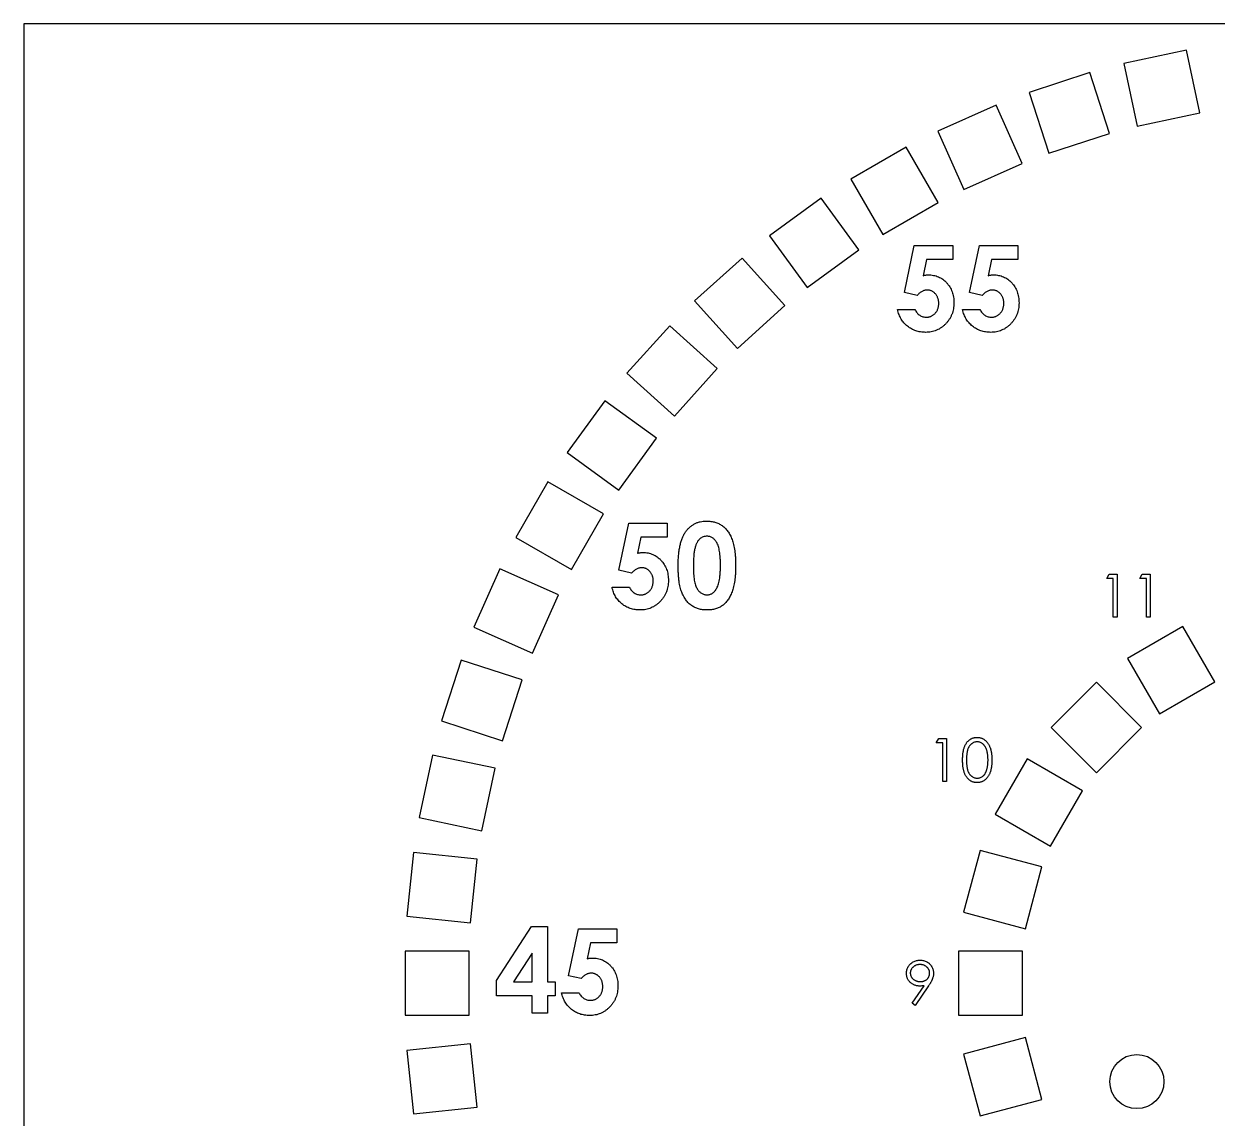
# Model space of a CAD drawing. Header units: millimetres. Extents: x 0 to 216, y -15 to 156.
# Drawn here: x 0 to 97, y 67 to 156 of the extents above; entities that cross this region are included whole.
import ezdxf

# ---------------------------------------------------------------- set-up
doc = ezdxf.new("R2010")
doc.units = ezdxf.units.MM

msp = doc.modelspace()

# ---------------------------------------------------------------- linework, layer by layer
at = {"color": 7, "linetype": 'Continuous', "lineweight": 25}
for p, q in [((0, 156), (0, 0)), ((216, 156), (0, 156)), ((94.534, 153.858), (89.448, 152.777)), ((95.615, 148.772), (94.534, 153.858)), ((89.448, 152.777), (90.529, 147.69)), ((86.678, 152.035), (81.733, 150.428)), ((88.285, 147.089), (86.678, 152.035)), ((81.733, 150.428), (83.34, 145.482)), ((79.056, 149.401), (74.306, 147.285)), ((81.172, 144.65), (79.056, 149.401)), ((90.529, 147.69), (95.615, 148.772)), ((74.306, 147.285), (76.421, 142.535)), ((83.34, 145.482), (88.285, 147.089)), ((71.752, 145.984), (67.248, 143.384)), ((74.352, 141.481), (71.752, 145.984)), ((76.421, 142.535), (81.172, 144.65)), ((67.248, 143.384), (69.848, 138.881)), ((64.844, 141.823), (60.637, 138.766)), ((67.9, 137.616), (64.844, 141.823)), ((69.848, 138.881), (74.352, 141.481)), ((60.637, 138.766), (63.694, 134.559)), ((71.597, 134.158), (72.406, 137.975)), ((72.406, 137.975), (75.538, 137.975)), ((75.538, 137.975), (75.538, 136.828)), ((76.889, 134.158), (77.697, 137.975)), ((77.697, 137.975), (80.83, 137.975)), ((80.83, 137.975), (80.83, 136.828)), ((58.409, 136.962), (54.545, 133.482)), ((61.889, 133.098), (58.409, 136.962)), ((63.694, 134.559), (67.9, 137.616)), ((73.384, 136.828), (73.115, 135.527)), ((75.538, 136.828), (73.384, 136.828)), ((78.676, 136.828), (78.407, 135.527)), ((80.83, 136.828), (78.676, 136.828)), ((72.636, 133.919), (71.597, 134.158)), ((77.928, 133.919), (76.889, 134.158)), ((54.545, 133.482), (58.024, 129.618)), ((58.024, 129.618), (61.889, 133.098)), ((71.04, 132.771), (72.451, 132.771)), ((76.332, 132.771), (77.743, 132.771)), ((52.518, 131.455), (49.038, 127.591)), ((56.382, 127.976), (52.518, 131.455)), ((49.038, 127.591), (52.902, 124.111)), ((52.902, 124.111), (56.382, 127.976)), ((47.234, 125.363), (44.177, 121.156)), ((51.441, 122.306), (47.234, 125.363)), ((48.384, 118.1), (51.441, 122.306)), ((44.177, 121.156), (48.384, 118.1)), ((42.616, 118.752), (40.016, 114.248)), ((47.119, 116.152), (42.616, 118.752)), ((44.519, 111.648), (47.119, 116.152)), ((48.381, 111.582), (49.19, 115.399)), ((49.19, 115.399), (52.322, 115.399)), ((52.322, 115.399), (52.322, 114.253)), ((40.016, 114.248), (44.519, 111.648)), ((50.168, 114.253), (49.899, 112.952)), ((52.322, 114.253), (50.168, 114.253)), ((38.715, 111.694), (36.599, 106.944)), ((43.465, 109.579), (38.715, 111.694)), ((49.42, 111.344), (48.381, 111.582)), ((88.048, 110.907), (88.253, 111.266)), ((88.586, 110.907), (88.048, 110.907)), ((88.253, 111.266), (88.9, 111.266)), ((88.586, 107.766), (88.586, 110.907)), ((88.9, 111.266), (88.9, 107.766)), ((90.74, 110.907), (90.945, 111.266)), ((91.278, 110.907), (90.74, 110.907)), ((90.945, 111.266), (91.592, 111.266)), ((91.278, 107.766), (91.278, 110.907)), ((91.592, 111.266), (91.592, 107.766)), ((47.824, 110.196), (49.235, 110.196)), ((41.35, 104.828), (43.465, 109.579)), ((88.9, 107.766), (88.586, 107.766)), ((91.592, 107.766), (91.278, 107.766)), ((36.599, 106.944), (41.35, 104.828)), ((94.252, 107.013), (89.748, 104.413)), ((96.852, 102.509), (94.252, 107.013)), ((35.572, 104.267), (33.965, 99.322)), ((40.518, 102.66), (35.572, 104.267)), ((89.748, 104.413), (92.348, 99.909)), ((38.911, 97.715), (40.518, 102.66)), ((87.211, 102.466), (83.534, 98.789)), ((90.888, 98.789), (87.211, 102.466)), ((92.348, 99.909), (96.852, 102.509)), ((33.965, 99.322), (38.911, 97.715)), ((83.534, 98.789), (87.211, 95.112)), ((87.211, 95.112), (90.888, 98.789)), ((74.181, 97.538), (74.386, 97.897)), ((74.719, 97.538), (74.181, 97.538)), ((74.386, 97.897), (75.033, 97.897)), ((74.719, 94.397), (74.719, 97.538)), ((75.033, 97.897), (75.033, 94.397)), ((33.223, 96.552), (32.142, 91.466)), ((38.31, 95.471), (33.223, 96.552)), ((81.587, 96.252), (78.987, 91.748)), ((86.091, 93.652), (81.587, 96.252)), ((37.228, 90.385), (38.31, 95.471)), ((75.033, 94.397), (74.719, 94.397)), ((83.491, 89.148), (86.091, 93.652)), ((32.142, 91.466), (37.228, 90.385)), ((78.987, 91.748), (83.491, 89.148)), ((31.694, 88.634), (31.15, 83.463)), ((36.865, 88.091), (31.694, 88.634)), ((77.763, 88.794), (76.417, 83.771)), ((82.786, 87.448), (77.763, 88.794)), ((36.322, 82.919), (36.865, 88.091)), ((81.44, 82.425), (82.786, 87.448)), ((31.15, 83.463), (36.322, 82.919)), ((76.417, 83.771), (81.44, 82.425)), ((38.428, 78.211), (41.286, 82.606)), ((41.286, 82.606), (42.573, 82.606)), ((42.573, 82.606), (42.573, 78.108)), ((44.277, 78.612), (45.086, 82.429)), ((45.086, 82.429), (48.218, 82.429)), ((48.218, 82.429), (48.218, 81.283)), ((31, 80.6), (31, 75.4)), ((36.2, 80.6), (31, 80.6)), ((36.2, 75.4), (36.2, 80.6)), ((46.064, 81.283), (45.795, 79.982)), ((48.218, 81.283), (46.064, 81.283)), ((81.2, 80.6), (76, 80.6)), ((76, 80.6), (76, 75.4)), ((81.2, 75.4), (81.2, 80.6)), ((41.339, 80.449), (39.816, 78.108)), ((41.339, 78.108), (41.339, 80.449)), ((45.316, 78.374), (44.277, 78.612)), ((38.428, 76.961), (38.428, 78.211)), ((39.816, 78.108), (41.339, 78.108)), ((42.573, 78.108), (43.191, 78.108)), ((43.191, 78.108), (43.191, 76.961)), ((72.233, 76.373), (73.206, 77.796)), ((73.562, 77.775), (72.484, 76.199)), ((41.339, 76.961), (38.428, 76.961)), ((41.339, 75.55), (41.339, 76.961)), ((42.573, 76.961), (42.573, 75.55)), ((43.191, 76.961), (42.573, 76.961)), ((43.72, 77.226), (45.131, 77.226)), ((72.484, 76.199), (72.233, 76.373)), ((31, 75.4), (36.2, 75.4)), ((42.573, 75.55), (41.339, 75.55)), ((76, 75.4), (81.2, 75.4)), ((36.322, 73.081), (31.15, 72.537)), ((36.865, 67.909), (36.322, 73.081)), ((81.44, 73.575), (76.417, 72.229)), ((82.786, 68.552), (81.44, 73.575)), ((31.15, 72.537), (31.694, 67.366)), ((76.417, 72.229), (77.763, 67.206)), ((77.763, 67.206), (82.786, 68.552)), ((31.694, 67.366), (36.865, 67.909))]:
    msp.add_line(p, q, dxfattribs=at)
msp.add_circle((90.5, 70), 2.2, dxfattribs=at)
for points, knots in [([(73.115, 135.527), (73.152, 135.538), (73.224, 135.558), (73.333, 135.578), (73.439, 135.591), (73.508, 135.593), (73.541, 135.594)], [0, 0, 0, 0, 0.263654, 0.51998, 0.767103, 1, 1, 1, 1]), ([(73.541, 135.594), (73.614, 135.592), (73.759, 135.589), (73.97, 135.557), (74.172, 135.508), (74.364, 135.437), (74.547, 135.346), (74.72, 135.235), (74.883, 135.104), (75.035, 134.954), (75.174, 134.79), (75.295, 134.612), (75.399, 134.423), (75.481, 134.222), (75.546, 134.01), (75.593, 133.788), (75.621, 133.554), (75.624, 133.394), (75.626, 133.313)], [0, 0, 0, 0, 0.063401, 0.124976, 0.184492, 0.243474, 0.302264, 0.361384, 0.421482, 0.483455, 0.545936, 0.608143, 0.66982, 0.732332, 0.796092, 0.861643, 0.929435, 1, 1, 1, 1]), ([(78.407, 135.527), (78.444, 135.538), (78.516, 135.558), (78.625, 135.578), (78.73, 135.591), (78.799, 135.593), (78.833, 135.594)], [0, 0, 0, 0, 0.263654, 0.51998, 0.767103, 1, 1, 1, 1]), ([(78.833, 135.594), (78.906, 135.592), (79.05, 135.589), (79.261, 135.557), (79.463, 135.508), (79.656, 135.437), (79.838, 135.346), (80.011, 135.235), (80.175, 135.104), (80.327, 134.954), (80.466, 134.79), (80.587, 134.612), (80.69, 134.423), (80.773, 134.222), (80.838, 134.01), (80.885, 133.788), (80.912, 133.554), (80.916, 133.394), (80.918, 133.313)], [0, 0, 0, 0, 0.063401, 0.124976, 0.184492, 0.243474, 0.302264, 0.361384, 0.421482, 0.483455, 0.545936, 0.608143, 0.66982, 0.732332, 0.796092, 0.861643, 0.929435, 1, 1, 1, 1]), ([(73.448, 134.359), (73.413, 134.358), (73.342, 134.355), (73.238, 134.333), (73.135, 134.298), (73.033, 134.25), (72.932, 134.186), (72.831, 134.112), (72.732, 134.022), (72.668, 133.954), (72.636, 133.919)], [0, 0, 0, 0, 0.1103603, 0.2211858, 0.3343638, 0.4529766, 0.5772343, 0.7088043, 0.8493551, 1, 1, 1, 1]), ([(74.392, 133.27), (74.391, 133.309), (74.389, 133.385), (74.377, 133.497), (74.355, 133.603), (74.324, 133.704), (74.286, 133.8), (74.238, 133.89), (74.182, 133.975), (74.117, 134.053), (74.048, 134.125), (73.973, 134.188), (73.894, 134.24), (73.813, 134.285), (73.726, 134.318), (73.636, 134.341), (73.543, 134.357), (73.48, 134.358), (73.448, 134.359)], [0, 0, 0, 0, 0.072891, 0.141883, 0.209282, 0.274623, 0.338439, 0.401305, 0.465006, 0.52832, 0.59074, 0.650981, 0.70969, 0.767212, 0.824188, 0.881767, 0.939955, 1, 1, 1, 1]), ([(78.739, 134.359), (78.704, 134.358), (78.634, 134.355), (78.53, 134.333), (78.427, 134.298), (78.324, 134.25), (78.224, 134.186), (78.122, 134.112), (78.023, 134.022), (77.96, 133.954), (77.928, 133.919)], [0, 0, 0, 0, 0.1103603, 0.2211858, 0.3343638, 0.4529766, 0.5772343, 0.7088043, 0.8493551, 1, 1, 1, 1]), ([(79.683, 133.27), (79.682, 133.309), (79.681, 133.385), (79.669, 133.497), (79.646, 133.603), (79.616, 133.704), (79.577, 133.8), (79.53, 133.89), (79.474, 133.975), (79.409, 134.053), (79.339, 134.125), (79.265, 134.188), (79.185, 134.24), (79.104, 134.285), (79.018, 134.318), (78.928, 134.341), (78.835, 134.357), (78.771, 134.358), (78.739, 134.359)], [0, 0, 0, 0, 0.0728906, 0.1418833, 0.2092821, 0.2746226, 0.3384392, 0.4013049, 0.4650062, 0.5283201, 0.5907403, 0.6509809, 0.7096903, 0.7672118, 0.824188, 0.8817668, 0.9399547, 1, 1, 1, 1]), ([(75.626, 133.313), (75.624, 133.231), (75.619, 133.068), (75.589, 132.829), (75.536, 132.601), (75.464, 132.381), (75.368, 132.173), (75.252, 131.974), (75.116, 131.785), (74.959, 131.609), (74.789, 131.447), (74.607, 131.306), (74.416, 131.186), (74.215, 131.09), (74.006, 131.013), (73.788, 130.958), (73.56, 130.926), (73.405, 130.921), (73.326, 130.919)], [0, 0, 0, 0, 0.066755, 0.131728, 0.19481, 0.256899, 0.318751, 0.380351, 0.443324, 0.507463, 0.571506, 0.633361, 0.693942, 0.753929, 0.813802, 0.874524, 0.936222, 1, 1, 1, 1]), ([(73.397, 132.154), (73.431, 132.155), (73.498, 132.158), (73.596, 132.171), (73.69, 132.196), (73.781, 132.231), (73.868, 132.275), (73.95, 132.33), (74.028, 132.393), (74.102, 132.466), (74.17, 132.547), (74.228, 132.634), (74.281, 132.725), (74.32, 132.824), (74.352, 132.928), (74.375, 133.037), (74.39, 133.152), (74.391, 133.23), (74.392, 133.27)], [0, 0, 0, 0, 0.061179, 0.120371, 0.178442, 0.235934, 0.294268, 0.352654, 0.413122, 0.475586, 0.5389, 0.601869, 0.664333, 0.727647, 0.792409, 0.85912, 0.928135, 1, 1, 1, 1]), ([(80.918, 133.313), (80.916, 133.231), (80.911, 133.068), (80.881, 132.829), (80.828, 132.601), (80.755, 132.381), (80.659, 132.173), (80.544, 131.974), (80.407, 131.785), (80.251, 131.609), (80.08, 131.447), (79.899, 131.306), (79.708, 131.186), (79.507, 131.09), (79.297, 131.013), (79.079, 130.958), (78.851, 130.926), (78.697, 130.921), (78.618, 130.919)], [0, 0, 0, 0, 0.066755, 0.131728, 0.19481, 0.256899, 0.318751, 0.380351, 0.443324, 0.507463, 0.571506, 0.633361, 0.693942, 0.753929, 0.813802, 0.874524, 0.936222, 1, 1, 1, 1]), ([(78.688, 132.154), (78.722, 132.155), (78.789, 132.158), (78.888, 132.171), (78.982, 132.196), (79.072, 132.231), (79.159, 132.275), (79.241, 132.33), (79.32, 132.393), (79.394, 132.466), (79.461, 132.547), (79.52, 132.634), (79.573, 132.725), (79.612, 132.824), (79.644, 132.928), (79.667, 133.037), (79.681, 133.152), (79.683, 133.23), (79.683, 133.27)], [0, 0, 0, 0, 0.061179, 0.120371, 0.178442, 0.235934, 0.294268, 0.352654, 0.413122, 0.475586, 0.5389, 0.601869, 0.664333, 0.727647, 0.792409, 0.85912, 0.928135, 1, 1, 1, 1]), ([(73.326, 130.919), (73.256, 130.921), (73.117, 130.925), (72.913, 130.946), (72.716, 130.985), (72.527, 131.041), (72.345, 131.109), (72.171, 131.195), (72.005, 131.297), (71.847, 131.412), (71.7, 131.541), (71.565, 131.683), (71.442, 131.836), (71.334, 132), (71.242, 132.177), (71.159, 132.364), (71.092, 132.563), (71.058, 132.701), (71.04, 132.771)], [0, 0, 0, 0, 0.065935, 0.130037, 0.192362, 0.25382, 0.314199, 0.37467, 0.435154, 0.496479, 0.557809, 0.619031, 0.679691, 0.740961, 0.803375, 0.866818, 0.932318, 1, 1, 1, 1]), ([(72.451, 132.771), (72.477, 132.723), (72.527, 132.628), (72.623, 132.503), (72.729, 132.396), (72.846, 132.307), (72.975, 132.24), (73.109, 132.189), (73.251, 132.159), (73.348, 132.156), (73.397, 132.154)], [0, 0, 0, 0, 0.138114, 0.268408, 0.394191, 0.517092, 0.637493, 0.757004, 0.877294, 1, 1, 1, 1]), ([(78.618, 130.919), (78.548, 130.921), (78.409, 130.925), (78.205, 130.946), (78.008, 130.985), (77.819, 131.041), (77.637, 131.109), (77.463, 131.195), (77.297, 131.297), (77.139, 131.412), (76.991, 131.541), (76.857, 131.683), (76.734, 131.836), (76.626, 132), (76.533, 132.177), (76.451, 132.364), (76.383, 132.563), (76.349, 132.701), (76.332, 132.771)], [0, 0, 0, 0, 0.065935, 0.130037, 0.192362, 0.25382, 0.314199, 0.37467, 0.435154, 0.496479, 0.557809, 0.619031, 0.679691, 0.740961, 0.803375, 0.866818, 0.932318, 1, 1, 1, 1]), ([(77.743, 132.771), (77.769, 132.723), (77.819, 132.628), (77.914, 132.503), (78.021, 132.396), (78.138, 132.307), (78.266, 132.24), (78.401, 132.189), (78.543, 132.159), (78.639, 132.156), (78.688, 132.154)], [0, 0, 0, 0, 0.138114, 0.268408, 0.394191, 0.517092, 0.637493, 0.757004, 0.877294, 1, 1, 1, 1]), ([(53.769, 114.64), (53.822, 114.714), (53.927, 114.86), (54.109, 115.051), (54.306, 115.214), (54.519, 115.346), (54.747, 115.45), (54.992, 115.524), (55.251, 115.567), (55.429, 115.573), (55.52, 115.576)], [0, 0, 0, 0, 0.132314, 0.2587, 0.380912, 0.500535, 0.620923, 0.742376, 0.868281, 1, 1, 1, 1]), ([(55.52, 115.576), (55.58, 115.575), (55.698, 115.573), (55.871, 115.554), (56.037, 115.526), (56.198, 115.486), (56.353, 115.433), (56.501, 115.37), (56.642, 115.293), (56.777, 115.207), (56.907, 115.108), (57.027, 114.997), (57.141, 114.873), (57.246, 114.737), (57.344, 114.589), (57.435, 114.43), (57.517, 114.257), (57.594, 114.072), (57.662, 113.871), (57.719, 113.652), (57.768, 113.415), (57.809, 113.16), (57.841, 112.885), (57.862, 112.592), (57.876, 112.28), (57.878, 112.067), (57.878, 111.957)], [0, 0, 0, 0, 0.036635, 0.072034, 0.106626, 0.140306, 0.173619, 0.206426, 0.239067, 0.271883, 0.30484, 0.338529, 0.372616, 0.407548, 0.443719, 0.481312, 0.520113, 0.560913, 0.604025, 0.650075, 0.699572, 0.752363, 0.808789, 0.868954, 0.932675, 1, 1, 1, 1]), ([(53.204, 111.892), (53.205, 112.045), (53.207, 112.339), (53.236, 112.764), (53.278, 113.157), (53.341, 113.518), (53.417, 113.846), (53.516, 114.142), (53.628, 114.407), (53.723, 114.564), (53.769, 114.64)], [0, 0, 0, 0, 0.161071, 0.310789, 0.449904, 0.578376, 0.696617, 0.805987, 0.906562, 1, 1, 1, 1]), ([(55.551, 114.341), (55.497, 114.338), (55.391, 114.333), (55.237, 114.291), (55.092, 114.225), (54.982, 114.146), (54.899, 114.07), (54.842, 114.001), (54.786, 113.924), (54.737, 113.836), (54.691, 113.74), (54.645, 113.635), (54.608, 113.519), (54.572, 113.393), (54.54, 113.254), (54.513, 113.102), (54.489, 112.935), (54.472, 112.753), (54.457, 112.556), (54.446, 112.343), (54.441, 112.116), (54.439, 111.959), (54.439, 111.878)], [0, 0, 0, 0, 0.0538337, 0.1055426, 0.1580542, 0.2119873, 0.2402069, 0.2697935, 0.3013431, 0.3346081, 0.3702844, 0.4080888, 0.4486813, 0.4920693, 0.5386642, 0.5903711, 0.6463878, 0.7071954, 0.7729468, 0.8436426, 0.9193084, 1, 1, 1, 1]), ([(56.643, 111.957), (56.643, 112.065), (56.642, 112.274), (56.626, 112.574), (56.604, 112.847), (56.571, 113.094), (56.529, 113.316), (56.477, 113.511), (56.416, 113.68), (56.344, 113.824), (56.264, 113.946), (56.179, 114.051), (56.088, 114.14), (55.993, 114.215), (55.89, 114.272), (55.782, 114.312), (55.668, 114.336), (55.59, 114.339), (55.551, 114.341)], [0, 0, 0, 0, 0.112115, 0.215802, 0.310203, 0.395993, 0.47341, 0.542778, 0.604548, 0.659357, 0.708764, 0.755356, 0.798687, 0.840017, 0.880203, 0.919733, 0.959049, 1, 1, 1, 1]), ([(49.899, 112.952), (49.936, 112.962), (50.008, 112.982), (50.117, 113.002), (50.222, 113.015), (50.292, 113.017), (50.325, 113.018)], [0, 0, 0, 0, 0.263654, 0.51998, 0.767103, 1, 1, 1, 1]), ([(50.325, 113.018), (50.398, 113.016), (50.543, 113.013), (50.753, 112.982), (50.955, 112.932), (51.148, 112.862), (51.33, 112.77), (51.504, 112.659), (51.667, 112.529), (51.819, 112.379), (51.958, 112.214), (52.079, 112.036), (52.183, 111.848), (52.265, 111.647), (52.33, 111.435), (52.377, 111.212), (52.404, 110.978), (52.408, 110.819), (52.41, 110.737)], [0, 0, 0, 0, 0.0634005, 0.1249764, 0.1844922, 0.2434736, 0.3022637, 0.3613836, 0.4214818, 0.4834545, 0.5459361, 0.6081427, 0.6698203, 0.7323323, 0.7960922, 0.8616427, 0.9294352, 1, 1, 1, 1]), ([(50.231, 111.783), (50.196, 111.782), (50.126, 111.779), (50.022, 111.758), (49.919, 111.723), (49.817, 111.674), (49.716, 111.611), (49.615, 111.537), (49.515, 111.446), (49.452, 111.379), (49.42, 111.344)], [0, 0, 0, 0, 0.11036, 0.221186, 0.334364, 0.452977, 0.577234, 0.708804, 0.849355, 1, 1, 1, 1]), ([(51.175, 110.695), (51.175, 110.734), (51.173, 110.81), (51.161, 110.922), (51.139, 111.027), (51.108, 111.129), (51.07, 111.224), (51.022, 111.315), (50.966, 111.4), (50.901, 111.478), (50.832, 111.549), (50.757, 111.612), (50.678, 111.664), (50.597, 111.709), (50.51, 111.742), (50.42, 111.765), (50.327, 111.782), (50.264, 111.783), (50.231, 111.783)], [0, 0, 0, 0, 0.072891, 0.141883, 0.209282, 0.274623, 0.338439, 0.401305, 0.465006, 0.52832, 0.59074, 0.650981, 0.70969, 0.767212, 0.824188, 0.881767, 0.939955, 1, 1, 1, 1]), ([(55.556, 108.344), (55.495, 108.345), (55.374, 108.347), (55.197, 108.363), (55.028, 108.393), (54.866, 108.431), (54.712, 108.482), (54.564, 108.544), (54.424, 108.617), (54.292, 108.702), (54.168, 108.799), (54.05, 108.907), (53.939, 109.026), (53.835, 109.158), (53.738, 109.301), (53.649, 109.456), (53.567, 109.623), (53.489, 109.802), (53.422, 109.997), (53.363, 110.211), (53.314, 110.444), (53.274, 110.696), (53.243, 110.968), (53.22, 111.259), (53.206, 111.569), (53.205, 111.782), (53.204, 111.892)], [0, 0, 0, 0, 0.038217, 0.074867, 0.110158, 0.144454, 0.17808, 0.211171, 0.243687, 0.275872, 0.308376, 0.341263, 0.37515, 0.409655, 0.445157, 0.482073, 0.520576, 0.560554, 0.603108, 0.648689, 0.697948, 0.750768, 0.807309, 0.867656, 0.931861, 1, 1, 1, 1]), ([(54.439, 111.878), (54.44, 111.774), (54.442, 111.573), (54.455, 111.284), (54.48, 111.021), (54.512, 110.782), (54.556, 110.57), (54.607, 110.38), (54.67, 110.217), (54.743, 110.078), (54.823, 109.96), (54.911, 109.859), (55.002, 109.772), (55.1, 109.701), (55.205, 109.646), (55.315, 109.607), (55.431, 109.583), (55.511, 109.58), (55.551, 109.578)], [0, 0, 0, 0, 0.110734, 0.212341, 0.305502, 0.389835, 0.46669, 0.535262, 0.596763, 0.651066, 0.701036, 0.74786, 0.791833, 0.834284, 0.875334, 0.916035, 0.957652, 1, 1, 1, 1]), ([(57.878, 111.957), (57.878, 111.846), (57.876, 111.63), (57.863, 111.315), (57.839, 111.02), (57.808, 110.743), (57.766, 110.486), (57.718, 110.247), (57.659, 110.027), (57.589, 109.825), (57.513, 109.64), (57.43, 109.468), (57.341, 109.309), (57.248, 109.161), (57.145, 109.028), (57.038, 108.905), (56.922, 108.798), (56.803, 108.7), (56.674, 108.616), (56.539, 108.542), (56.395, 108.482), (56.243, 108.43), (56.082, 108.393), (55.914, 108.363), (55.738, 108.347), (55.618, 108.345), (55.556, 108.344)], [0, 0, 0, 0, 0.068491, 0.133077, 0.193829, 0.251083, 0.304401, 0.354408, 0.401295, 0.444701, 0.485692, 0.524676, 0.562307, 0.597947, 0.632474, 0.665752, 0.697985, 0.729586, 0.760825, 0.792355, 0.824313, 0.857156, 0.890927, 0.92596, 0.962061, 1, 1, 1, 1]), ([(56.304, 110.051), (56.332, 110.102), (56.391, 110.209), (56.458, 110.389), (56.515, 110.592), (56.564, 110.819), (56.597, 111.07), (56.626, 111.344), (56.64, 111.643), (56.642, 111.849), (56.643, 111.957)], [0, 0, 0, 0, 0.088871, 0.186355, 0.294078, 0.412237, 0.541778, 0.682703, 0.835096, 1, 1, 1, 1]), ([(52.41, 110.737), (52.408, 110.655), (52.403, 110.493), (52.373, 110.254), (52.32, 110.025), (52.247, 109.806), (52.152, 109.598), (52.036, 109.399), (51.9, 109.21), (51.743, 109.033), (51.573, 108.872), (51.391, 108.73), (51.2, 108.611), (50.999, 108.514), (50.79, 108.438), (50.571, 108.382), (50.344, 108.35), (50.189, 108.346), (50.11, 108.344)], [0, 0, 0, 0, 0.066755, 0.131728, 0.19481, 0.256899, 0.318751, 0.380351, 0.443324, 0.507463, 0.571506, 0.633361, 0.693942, 0.753929, 0.813802, 0.874524, 0.936222, 1, 1, 1, 1]), ([(50.18, 109.578), (50.215, 109.58), (50.281, 109.582), (50.38, 109.596), (50.474, 109.621), (50.565, 109.656), (50.651, 109.699), (50.733, 109.754), (50.812, 109.818), (50.886, 109.89), (50.953, 109.971), (51.012, 110.058), (51.065, 110.15), (51.104, 110.249), (51.136, 110.352), (51.159, 110.461), (51.173, 110.576), (51.175, 110.655), (51.175, 110.695)], [0, 0, 0, 0, 0.0611793, 0.1203714, 0.1784417, 0.2359341, 0.2942679, 0.3526543, 0.4131221, 0.4755858, 0.5389001, 0.601869, 0.6643327, 0.727647, 0.7924087, 0.8591195, 0.9281351, 1, 1, 1, 1]), ([(50.11, 108.344), (50.04, 108.346), (49.901, 108.349), (49.697, 108.371), (49.5, 108.409), (49.311, 108.465), (49.129, 108.534), (48.955, 108.62), (48.789, 108.721), (48.631, 108.836), (48.484, 108.966), (48.349, 109.108), (48.226, 109.26), (48.118, 109.425), (48.025, 109.602), (47.943, 109.789), (47.876, 109.988), (47.841, 110.126), (47.824, 110.196)], [0, 0, 0, 0, 0.0659348, 0.1300373, 0.1923621, 0.2538195, 0.3141994, 0.3746699, 0.4351541, 0.4964787, 0.5578093, 0.6190309, 0.6796912, 0.7409613, 0.8033753, 0.8668177, 0.932318, 1, 1, 1, 1]), ([(49.235, 110.196), (49.261, 110.147), (49.311, 110.053), (49.406, 109.928), (49.513, 109.821), (49.63, 109.731), (49.759, 109.664), (49.893, 109.613), (50.035, 109.584), (50.132, 109.58), (50.18, 109.578)], [0, 0, 0, 0, 0.138114, 0.268408, 0.394191, 0.517092, 0.637493, 0.757004, 0.877294, 1, 1, 1, 1]), ([(55.551, 109.578), (55.589, 109.58), (55.665, 109.582), (55.776, 109.605), (55.88, 109.642), (55.978, 109.695), (56.07, 109.762), (56.156, 109.844), (56.235, 109.942), (56.281, 110.014), (56.304, 110.051)], [0, 0, 0, 0, 0.124035, 0.242846, 0.360342, 0.479042, 0.599334, 0.725488, 0.858549, 1, 1, 1, 1]), ([(76.334, 96.145), (76.335, 96.201), (76.335, 96.31), (76.343, 96.469), (76.354, 96.618), (76.37, 96.757), (76.39, 96.887), (76.416, 97.006), (76.446, 97.115), (76.481, 97.216), (76.52, 97.308), (76.562, 97.395), (76.61, 97.475), (76.66, 97.55), (76.714, 97.619), (76.771, 97.683), (76.834, 97.74), (76.899, 97.791), (76.968, 97.837), (77.039, 97.877), (77.112, 97.911), (77.187, 97.938), (77.263, 97.96), (77.342, 97.975), (77.423, 97.985), (77.477, 97.986), (77.505, 97.986)], [0, 0, 0, 0, 0.068595, 0.133246, 0.194313, 0.251279, 0.304513, 0.354235, 0.400481, 0.443411, 0.484015, 0.523252, 0.561042, 0.5979, 0.633518, 0.668314, 0.702496, 0.736685, 0.770293, 0.803437, 0.835913, 0.86846, 0.900847, 0.933467, 0.966258, 1, 1, 1, 1]), ([(77.515, 97.627), (77.476, 97.625), (77.399, 97.621), (77.285, 97.593), (77.175, 97.543), (77.088, 97.488), (77.021, 97.435), (76.974, 97.39), (76.929, 97.34), (76.889, 97.286), (76.851, 97.227), (76.816, 97.164), (76.784, 97.097), (76.755, 97.024), (76.73, 96.944), (76.708, 96.857), (76.689, 96.76), (76.675, 96.654), (76.663, 96.54), (76.655, 96.417), (76.649, 96.285), (76.649, 96.194), (76.649, 96.147)], [0, 0, 0, 0, 0.060387, 0.120883, 0.182755, 0.247811, 0.281299, 0.315088, 0.349702, 0.384857, 0.420966, 0.458511, 0.497175, 0.537602, 0.580503, 0.627468, 0.678388, 0.733983, 0.793747, 0.857714, 0.926698, 1, 1, 1, 1]), ([(77.505, 97.986), (77.533, 97.986), (77.588, 97.985), (77.67, 97.976), (77.75, 97.96), (77.827, 97.938), (77.903, 97.911), (77.977, 97.877), (78.05, 97.837), (78.119, 97.791), (78.186, 97.739), (78.25, 97.68), (78.309, 97.615), (78.366, 97.544), (78.418, 97.467), (78.468, 97.384), (78.512, 97.295), (78.555, 97.2), (78.592, 97.096), (78.625, 96.985), (78.652, 96.866), (78.674, 96.738), (78.691, 96.602), (78.704, 96.457), (78.711, 96.304), (78.712, 96.199), (78.713, 96.145)], [0, 0, 0, 0, 0.033788, 0.067194, 0.099862, 0.132567, 0.165151, 0.197913, 0.231319, 0.265083, 0.299255, 0.334399, 0.369943, 0.406284, 0.444064, 0.482998, 0.523354, 0.565537, 0.609613, 0.656391, 0.705885, 0.758325, 0.813832, 0.872795, 0.934722, 1, 1, 1, 1]), ([(78.399, 96.147), (78.398, 96.189), (78.397, 96.271), (78.393, 96.392), (78.382, 96.506), (78.37, 96.615), (78.353, 96.718), (78.334, 96.815), (78.309, 96.906), (78.282, 96.992), (78.251, 97.072), (78.217, 97.146), (78.181, 97.215), (78.142, 97.278), (78.1, 97.336), (78.054, 97.388), (78.006, 97.434), (77.94, 97.488), (77.852, 97.542), (77.743, 97.593), (77.63, 97.621), (77.553, 97.625), (77.515, 97.627)], [0, 0, 0, 0, 0.065681, 0.128486, 0.188175, 0.245106, 0.299448, 0.350823, 0.399942, 0.446672, 0.491255, 0.533376, 0.573853, 0.612526, 0.649597, 0.685532, 0.720106, 0.753838, 0.818925, 0.880493, 0.940311, 1, 1, 1, 1]), ([(77.505, 94.307), (77.477, 94.307), (77.423, 94.308), (77.342, 94.318), (77.264, 94.333), (77.187, 94.355), (77.113, 94.381), (77.041, 94.415), (76.97, 94.454), (76.902, 94.499), (76.837, 94.55), (76.775, 94.607), (76.717, 94.671), (76.664, 94.74), (76.613, 94.815), (76.566, 94.896), (76.522, 94.983), (76.483, 95.076), (76.448, 95.177), (76.417, 95.287), (76.392, 95.407), (76.371, 95.537), (76.354, 95.675), (76.343, 95.823), (76.335, 95.981), (76.335, 96.09), (76.334, 96.145)], [0, 0, 0, 0, 0.0337871, 0.0666217, 0.0992849, 0.1313612, 0.1635852, 0.1961039, 0.2289023, 0.2621581, 0.2959912, 0.3302178, 0.3650598, 0.4009507, 0.4376204, 0.4757075, 0.5153807, 0.5564135, 0.5997648, 0.6464242, 0.6964314, 0.7497815, 0.8065733, 0.8674355, 0.9318868, 1, 1, 1, 1]), ([(76.649, 96.147), (76.649, 96.1), (76.649, 96.009), (76.655, 95.877), (76.663, 95.754), (76.674, 95.64), (76.69, 95.535), (76.707, 95.438), (76.729, 95.35), (76.754, 95.271), (76.783, 95.198), (76.815, 95.13), (76.849, 95.067), (76.887, 95.009), (76.929, 94.955), (76.973, 94.904), (77.021, 94.86), (77.087, 94.806), (77.175, 94.75), (77.286, 94.702), (77.4, 94.672), (77.477, 94.668), (77.515, 94.666)], [0, 0, 0, 0, 0.072951, 0.141584, 0.205926, 0.265301, 0.320597, 0.371817, 0.41879, 0.461699, 0.502134, 0.540804, 0.578181, 0.614297, 0.649678, 0.684299, 0.718359, 0.752081, 0.817652, 0.879722, 0.939966, 1, 1, 1, 1]), ([(78.713, 96.145), (78.712, 96.092), (78.711, 95.987), (78.704, 95.835), (78.691, 95.691), (78.675, 95.555), (78.653, 95.428), (78.625, 95.309), (78.594, 95.198), (78.556, 95.096), (78.515, 95.001), (78.47, 94.912), (78.422, 94.829), (78.369, 94.752), (78.313, 94.681), (78.252, 94.616), (78.189, 94.557), (78.121, 94.505), (78.051, 94.459), (77.979, 94.417), (77.904, 94.384), (77.828, 94.356), (77.75, 94.334), (77.67, 94.319), (77.588, 94.308), (77.533, 94.307), (77.505, 94.307)], [0, 0, 0, 0, 0.065063, 0.126773, 0.185516, 0.240765, 0.29298, 0.34225, 0.388919, 0.432776, 0.474628, 0.514775, 0.553606, 0.591426, 0.628028, 0.663804, 0.698984, 0.733591, 0.767628, 0.801208, 0.834264, 0.866981, 0.89972, 0.932702, 0.966176, 1, 1, 1, 1]), ([(78.266, 95.267), (78.277, 95.298), (78.298, 95.361), (78.326, 95.46), (78.347, 95.563), (78.367, 95.67), (78.38, 95.783), (78.391, 95.9), (78.397, 96.022), (78.398, 96.105), (78.399, 96.147)], [0, 0, 0, 0, 0.110588, 0.224542, 0.342503, 0.464324, 0.590756, 0.722227, 0.858843, 1, 1, 1, 1]), ([(77.515, 94.666), (77.554, 94.667), (77.631, 94.671), (77.745, 94.701), (77.854, 94.748), (77.94, 94.803), (78.006, 94.855), (78.053, 94.9), (78.096, 94.95), (78.137, 95.004), (78.174, 95.063), (78.208, 95.126), (78.239, 95.195), (78.257, 95.242), (78.266, 95.267)], [0, 0, 0, 0, 0.112813, 0.225394, 0.339595, 0.459675, 0.521735, 0.583926, 0.648174, 0.713881, 0.781004, 0.851451, 0.924051, 1, 1, 1, 1]), ([(45.795, 79.982), (45.832, 79.992), (45.904, 80.012), (46.013, 80.033), (46.118, 80.046), (46.187, 80.047), (46.221, 80.048)], [0, 0, 0, 0, 0.263654, 0.51998, 0.767103, 1, 1, 1, 1]), ([(46.221, 80.048), (46.294, 80.047), (46.438, 80.043), (46.649, 80.012), (46.851, 79.962), (47.044, 79.892), (47.226, 79.8), (47.399, 79.689), (47.563, 79.559), (47.715, 79.409), (47.854, 79.245), (47.975, 79.067), (48.079, 78.878), (48.161, 78.677), (48.226, 78.465), (48.273, 78.242), (48.3, 78.009), (48.304, 77.849), (48.306, 77.768)], [0, 0, 0, 0, 0.063401, 0.124976, 0.184492, 0.243474, 0.302264, 0.361384, 0.421482, 0.483455, 0.545936, 0.608143, 0.66982, 0.732332, 0.796092, 0.861643, 0.929435, 1, 1, 1, 1]), ([(71.766, 78.806), (71.768, 78.855), (71.771, 78.951), (71.799, 79.092), (71.844, 79.225), (71.906, 79.349), (71.986, 79.464), (72.081, 79.568), (72.191, 79.659), (72.315, 79.737), (72.448, 79.8), (72.588, 79.846), (72.732, 79.873), (72.831, 79.877), (72.88, 79.878)], [0, 0, 0, 0, 0.085249, 0.167327, 0.248175, 0.328829, 0.409908, 0.490584, 0.572993, 0.658265, 0.744222, 0.82906, 0.913938, 1, 1, 1, 1]), ([(72.88, 79.878), (72.929, 79.877), (73.024, 79.873), (73.165, 79.846), (73.3, 79.802), (73.428, 79.74), (73.547, 79.663), (73.654, 79.571), (73.746, 79.464), (73.824, 79.344), (73.887, 79.216), (73.932, 79.082), (73.959, 78.944), (73.963, 78.85), (73.965, 78.803)], [0, 0, 0, 0, 0.0855321, 0.1690034, 0.2519432, 0.335682, 0.4194086, 0.5012649, 0.5837029, 0.6680004, 0.7519187, 0.8345977, 0.9165257, 1, 1, 1, 1]), ([(46.127, 78.814), (46.092, 78.812), (46.022, 78.81), (45.918, 78.788), (45.815, 78.753), (45.713, 78.704), (45.612, 78.641), (45.51, 78.567), (45.411, 78.476), (45.348, 78.409), (45.316, 78.374)], [0, 0, 0, 0, 0.11036, 0.221186, 0.334364, 0.452977, 0.577234, 0.708804, 0.849355, 1, 1, 1, 1]), ([(47.071, 77.725), (47.07, 77.764), (47.069, 77.84), (47.057, 77.952), (47.034, 78.058), (47.004, 78.159), (46.965, 78.254), (46.918, 78.345), (46.862, 78.43), (46.797, 78.508), (46.727, 78.58), (46.653, 78.642), (46.574, 78.694), (46.492, 78.74), (46.406, 78.773), (46.316, 78.795), (46.223, 78.812), (46.16, 78.813), (46.127, 78.814)], [0, 0, 0, 0, 0.072891, 0.141883, 0.209282, 0.274623, 0.338439, 0.401305, 0.465006, 0.52832, 0.59074, 0.650981, 0.70969, 0.767212, 0.824188, 0.881767, 0.939955, 1, 1, 1, 1]), ([(72.838, 77.769), (72.801, 77.77), (72.729, 77.772), (72.623, 77.787), (72.521, 77.809), (72.424, 77.843), (72.33, 77.885), (72.241, 77.937), (72.156, 77.998), (72.077, 78.068), (72.005, 78.144), (71.94, 78.225), (71.887, 78.312), (71.842, 78.402), (71.808, 78.497), (71.784, 78.596), (71.769, 78.7), (71.767, 78.771), (71.766, 78.806)], [0, 0, 0, 0, 0.0662949, 0.1301311, 0.1928622, 0.25436, 0.3159098, 0.3773381, 0.4402053, 0.5041751, 0.5680336, 0.6302277, 0.6908615, 0.7514218, 0.8114657, 0.8727505, 0.9353907, 1, 1, 1, 1]), ([(72.864, 79.519), (72.837, 79.519), (72.785, 79.517), (72.708, 79.508), (72.634, 79.492), (72.563, 79.469), (72.495, 79.44), (72.429, 79.405), (72.367, 79.364), (72.309, 79.316), (72.255, 79.265), (72.209, 79.209), (72.169, 79.152), (72.136, 79.092), (72.111, 79.028), (72.093, 78.963), (72.082, 78.894), (72.081, 78.848), (72.08, 78.824)], [0, 0, 0, 0, 0.068712, 0.134812, 0.199538, 0.263335, 0.326747, 0.390328, 0.454126, 0.519203, 0.58351, 0.645497, 0.70529, 0.763488, 0.821856, 0.880004, 0.939108, 1, 1, 1, 1]), ([(72.08, 78.824), (72.081, 78.8), (72.082, 78.754), (72.093, 78.685), (72.113, 78.619), (72.139, 78.556), (72.173, 78.495), (72.214, 78.438), (72.263, 78.383), (72.319, 78.331), (72.379, 78.283), (72.444, 78.242), (72.512, 78.207), (72.583, 78.178), (72.657, 78.156), (72.734, 78.14), (72.814, 78.131), (72.869, 78.129), (72.896, 78.128)], [0, 0, 0, 0, 0.05954, 0.117423, 0.17444, 0.231734, 0.289722, 0.3492, 0.410516, 0.47508, 0.540094, 0.604444, 0.668697, 0.73211, 0.796739, 0.862906, 0.930462, 1, 1, 1, 1]), ([(73.651, 78.824), (73.65, 78.848), (73.649, 78.894), (73.638, 78.963), (73.619, 79.028), (73.594, 79.092), (73.561, 79.152), (73.522, 79.21), (73.475, 79.265), (73.421, 79.316), (73.363, 79.364), (73.301, 79.405), (73.235, 79.44), (73.167, 79.469), (73.096, 79.492), (73.021, 79.508), (72.944, 79.517), (72.891, 79.519), (72.864, 79.519)], [0, 0, 0, 0, 0.06076, 0.119735, 0.177757, 0.235999, 0.29407, 0.353733, 0.415973, 0.48014, 0.545076, 0.608735, 0.672178, 0.735453, 0.799112, 0.864284, 0.930837, 1, 1, 1, 1]), ([(72.896, 78.128), (72.924, 78.129), (72.978, 78.131), (73.058, 78.14), (73.133, 78.156), (73.203, 78.178), (73.27, 78.206), (73.333, 78.241), (73.391, 78.283), (73.445, 78.331), (73.492, 78.383), (73.535, 78.438), (73.571, 78.496), (73.6, 78.557), (73.623, 78.619), (73.639, 78.685), (73.648, 78.754), (73.65, 78.8), (73.651, 78.824)], [0, 0, 0, 0, 0.072713, 0.141547, 0.208363, 0.272462, 0.33539, 0.397711, 0.459383, 0.522098, 0.584315, 0.644392, 0.703345, 0.761509, 0.82003, 0.878517, 0.938265, 1, 1, 1, 1]), ([(73.965, 78.803), (73.964, 78.766), (73.961, 78.692), (73.944, 78.578), (73.916, 78.463), (73.884, 78.365), (73.853, 78.284), (73.823, 78.221), (73.791, 78.154), (73.753, 78.084), (73.712, 78.011), (73.666, 77.934), (73.616, 77.856), (73.58, 77.802), (73.562, 77.775)], [0, 0, 0, 0, 0.09832, 0.199417, 0.305603, 0.416162, 0.474582, 0.537006, 0.603857, 0.67409, 0.749417, 0.828253, 0.912054, 1, 1, 1, 1]), ([(48.306, 77.768), (48.304, 77.685), (48.299, 77.523), (48.269, 77.284), (48.216, 77.055), (48.143, 76.836), (48.047, 76.628), (47.932, 76.429), (47.795, 76.24), (47.639, 76.063), (47.468, 75.902), (47.287, 75.76), (47.096, 75.641), (46.895, 75.544), (46.686, 75.468), (46.467, 75.412), (46.239, 75.38), (46.085, 75.376), (46.006, 75.374)], [0, 0, 0, 0, 0.0667554, 0.1317279, 0.1948101, 0.2568986, 0.3187509, 0.3803513, 0.4433244, 0.5074627, 0.5715057, 0.6333613, 0.6939415, 0.7539288, 0.8138015, 0.8745236, 0.936222, 1, 1, 1, 1]), ([(46.076, 76.609), (46.11, 76.61), (46.177, 76.612), (46.276, 76.626), (46.37, 76.651), (46.46, 76.686), (46.547, 76.73), (46.629, 76.785), (46.708, 76.848), (46.782, 76.921), (46.849, 77.002), (46.908, 77.089), (46.961, 77.18), (47, 77.279), (47.032, 77.382), (47.055, 77.492), (47.069, 77.606), (47.071, 77.685), (47.071, 77.725)], [0, 0, 0, 0, 0.061179, 0.120371, 0.178442, 0.235934, 0.294268, 0.352654, 0.413122, 0.475586, 0.5389, 0.601869, 0.664333, 0.727647, 0.792409, 0.85912, 0.928135, 1, 1, 1, 1]), ([(73.206, 77.796), (73.144, 77.788), (73.022, 77.773), (72.899, 77.771), (72.838, 77.769)], [0, 0, 0, 0, 0.507858, 1, 1, 1, 1]), ([(46.006, 75.374), (45.936, 75.376), (45.797, 75.379), (45.593, 75.401), (45.396, 75.44), (45.207, 75.495), (45.025, 75.564), (44.851, 75.65), (44.685, 75.751), (44.527, 75.866), (44.379, 75.996), (44.245, 76.138), (44.122, 76.29), (44.014, 76.455), (43.921, 76.632), (43.839, 76.819), (43.771, 77.018), (43.737, 77.156), (43.72, 77.226)], [0, 0, 0, 0, 0.065935, 0.130037, 0.192362, 0.25382, 0.314199, 0.37467, 0.435154, 0.496479, 0.557809, 0.619031, 0.679691, 0.740961, 0.803375, 0.866818, 0.932318, 1, 1, 1, 1]), ([(45.131, 77.226), (45.157, 77.177), (45.207, 77.083), (45.302, 76.958), (45.409, 76.851), (45.526, 76.761), (45.655, 76.694), (45.789, 76.644), (45.931, 76.614), (46.027, 76.611), (46.076, 76.609)], [0, 0, 0, 0, 0.138114, 0.268408, 0.394191, 0.517092, 0.637493, 0.757004, 0.877294, 1, 1, 1, 1])]:
    msp.add_open_spline(points, degree=3, knots=knots, dxfattribs=at)

doc.saveas('drawing.dxf')
